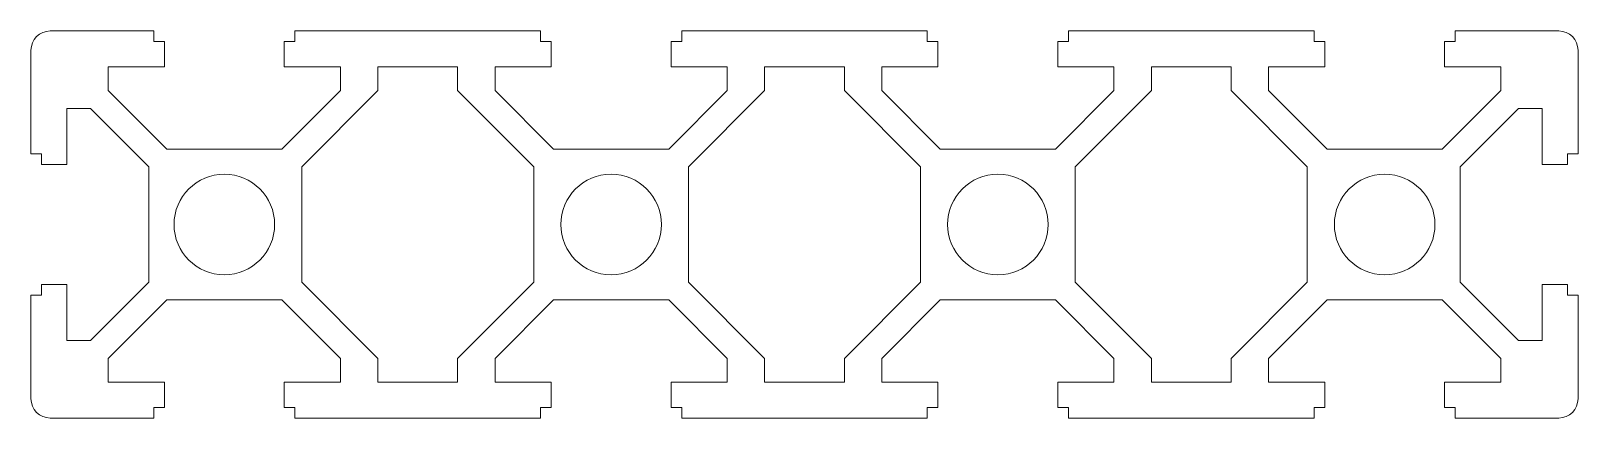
# Model space of a CAD drawing. Header units: millimetres. Extents: x -10 to 70, y -10 to 10.
import ezdxf

# ---------------------------------------------------------------- set-up
doc = ezdxf.new("R2010")
doc.units = ezdxf.units.MM

msp = doc.modelspace()

# ---------------------------------------------------------------- linework, layer by layer
at = {"color": 7, "linetype": 'Continuous', "lineweight": 15}
for p, q in [((-9, 10), (-3.65, 10)), ((-3.65, 10), (-3.65, 9.45)), ((3.65, 10), (16.35, 10)), ((3.65, 9.45), (3.65, 10)), ((16.35, 9.45), (16.35, 10)), ((36.35, 10), (23.65, 10)), ((23.65, 9.45), (23.65, 10)), ((36.35, 9.45), (36.35, 10)), ((56.35, 10), (43.65, 10)), ((43.65, 9.45), (43.65, 10)), ((56.35, 9.45), (56.35, 10)), ((69, 10), (63.65, 10)), ((63.65, 10), (63.65, 9.45)), ((-10, 3.65), (-10, 9)), ((-3.65, 9.45), (-3.1, 9.45)), ((-3.1, 9.45), (-3.1, 8.15)), ((3.1, 9.45), (3.65, 9.45)), ((3.1, 8.15), (3.1, 9.45)), ((16.9, 9.45), (16.35, 9.45)), ((16.9, 8.15), (16.9, 9.45)), ((23.1, 9.45), (23.65, 9.45)), ((23.1, 8.15), (23.1, 9.45)), ((36.9, 9.45), (36.35, 9.45)), ((36.9, 8.15), (36.9, 9.45)), ((43.1, 9.45), (43.65, 9.45)), ((43.1, 8.15), (43.1, 9.45)), ((56.9, 9.45), (56.35, 9.45)), ((56.9, 8.15), (56.9, 9.45)), ((63.65, 9.45), (63.1, 9.45)), ((63.1, 9.45), (63.1, 8.15)), ((70, 3.65), (70, 9)), ((-6, 6.919), (-6, 8.15)), ((-6, 8.15), (-3.1, 8.15)), ((6, 8.15), (3.1, 8.15)), ((6, 6.919), (6, 8.15)), ((7.938, 8.15), (7.938, 6.919)), ((12.062, 8.15), (7.938, 8.15)), ((12.062, 8.15), (12.062, 6.919)), ((14, 6.919), (14, 8.15)), ((14, 8.15), (16.9, 8.15)), ((26, 8.15), (23.1, 8.15)), ((26, 6.919), (26, 8.15)), ((27.938, 8.15), (27.938, 6.919)), ((27.938, 8.15), (32.062, 8.15)), ((32.062, 8.15), (32.062, 6.919)), ((34, 6.919), (34, 8.15)), ((34, 8.15), (36.9, 8.15)), ((46, 8.15), (43.1, 8.15)), ((46, 6.919), (46, 8.15)), ((47.938, 8.15), (47.938, 6.919)), ((47.938, 8.15), (52.062, 8.15)), ((52.062, 8.15), (52.062, 6.919)), ((54, 6.919), (54, 8.15)), ((54, 8.15), (56.9, 8.15)), ((66, 8.15), (63.1, 8.15)), ((66, 6.919), (66, 8.15)), ((-6, 6.919), (-2.981, 3.9)), ((2.981, 3.9), (6, 6.919)), ((7.938, 6.919), (4, 2.981)), ((12.062, 6.919), (16, 2.981)), ((17.019, 3.9), (14, 6.919)), ((22.981, 3.9), (26, 6.919)), ((27.938, 6.919), (24, 2.981)), ((32.062, 6.919), (36, 2.981)), ((37.019, 3.9), (34, 6.919)), ((42.981, 3.9), (46, 6.919)), ((47.938, 6.919), (44, 2.981)), ((52.062, 6.919), (56, 2.981)), ((57.019, 3.9), (54, 6.919)), ((66, 6.919), (62.981, 3.9)), ((-8.15, 6), (-8.15, 3.1)), ((-6.919, 6), (-8.15, 6)), ((-3.9, 2.981), (-6.919, 6)), ((63.9, 2.981), (66.919, 6)), ((66.919, 6), (68.15, 6)), ((68.15, 6), (68.15, 3.1)), ((-10, 3.65), (-9.45, 3.65)), ((-9.45, 3.65), (-9.45, 3.1)), ((-2.981, 3.9), (2.981, 3.9)), ((22.981, 3.9), (17.019, 3.9)), ((37.019, 3.9), (42.981, 3.9)), ((62.981, 3.9), (57.019, 3.9)), ((69.45, 3.65), (69.45, 3.1)), ((70, 3.65), (69.45, 3.65)), ((-8.15, 3.1), (-9.45, 3.1)), ((-3.9, -2.981), (-3.9, 2.981)), ((4, 2.981), (4, -2.981)), ((16, 2.981), (16, -2.981)), ((24, 2.981), (24, -2.981)), ((36, 2.981), (36, -2.981)), ((44, 2.981), (44, -2.981)), ((56, 2.981), (56, -2.981)), ((63.9, -2.981), (63.9, 2.981)), ((68.15, 3.1), (69.45, 3.1)), ((-8.15, -3.1), (-9.45, -3.1)), ((-9.45, -3.65), (-9.45, -3.1)), ((-8.15, -6), (-8.15, -3.1)), ((-3.9, -2.981), (-6.919, -6)), ((7.938, -6.919), (4, -2.981)), ((12.062, -6.919), (16, -2.981)), ((27.938, -6.919), (24, -2.981)), ((32.062, -6.919), (36, -2.981)), ((47.938, -6.919), (44, -2.981)), ((52.062, -6.919), (56, -2.981)), ((63.9, -2.981), (66.919, -6)), ((68.15, -3.1), (69.45, -3.1)), ((68.15, -6), (68.15, -3.1)), ((69.45, -3.65), (69.45, -3.1)), ((-10, -3.65), (-9.45, -3.65)), ((-10, -3.65), (-10, -9)), ((-6, -6.919), (-2.981, -3.9)), ((-2.981, -3.9), (2.981, -3.9)), ((2.981, -3.9), (6, -6.919)), ((17.019, -3.9), (14, -6.919)), ((22.981, -3.9), (17.019, -3.9)), ((22.981, -3.9), (26, -6.919)), ((37.019, -3.9), (34, -6.919)), ((37.019, -3.9), (42.981, -3.9)), ((42.981, -3.9), (46, -6.919)), ((57.019, -3.9), (54, -6.919)), ((62.981, -3.9), (57.019, -3.9)), ((66, -6.919), (62.981, -3.9)), ((70, -3.65), (69.45, -3.65)), ((70, -3.65), (70, -9)), ((-6.919, -6), (-8.15, -6)), ((66.919, -6), (68.15, -6)), ((-6, -6.919), (-6, -8.15)), ((6, -6.919), (6, -8.15)), ((7.938, -8.15), (7.938, -6.919)), ((12.062, -8.15), (12.062, -6.919)), ((14, -6.919), (14, -8.15)), ((26, -6.919), (26, -8.15)), ((27.938, -8.15), (27.938, -6.919)), ((32.062, -8.15), (32.062, -6.919)), ((34, -6.919), (34, -8.15)), ((46, -6.919), (46, -8.15)), ((47.938, -8.15), (47.938, -6.919)), ((52.062, -8.15), (52.062, -6.919)), ((54, -6.919), (54, -8.15)), ((66, -6.919), (66, -8.15)), ((-6, -8.15), (-3.1, -8.15)), ((-3.1, -9.45), (-3.1, -8.15)), ((6, -8.15), (3.1, -8.15)), ((3.1, -8.15), (3.1, -9.45)), ((12.062, -8.15), (7.938, -8.15)), ((14, -8.15), (16.9, -8.15)), ((16.9, -8.15), (16.9, -9.45)), ((26, -8.15), (23.1, -8.15)), ((23.1, -8.15), (23.1, -9.45)), ((27.938, -8.15), (32.062, -8.15)), ((34, -8.15), (36.9, -8.15)), ((36.9, -8.15), (36.9, -9.45)), ((46, -8.15), (43.1, -8.15)), ((43.1, -8.15), (43.1, -9.45)), ((47.938, -8.15), (52.062, -8.15)), ((54, -8.15), (56.9, -8.15)), ((56.9, -8.15), (56.9, -9.45)), ((66, -8.15), (63.1, -8.15)), ((63.1, -9.45), (63.1, -8.15)), ((-3.65, -10), (-3.65, -9.45)), ((-3.65, -9.45), (-3.1, -9.45)), ((3.1, -9.45), (3.65, -9.45)), ((3.65, -9.45), (3.65, -10)), ((16.35, -9.45), (16.35, -10)), ((16.9, -9.45), (16.35, -9.45)), ((23.1, -9.45), (23.65, -9.45)), ((23.65, -9.45), (23.65, -10)), ((36.35, -9.45), (36.35, -10)), ((36.9, -9.45), (36.35, -9.45)), ((43.1, -9.45), (43.65, -9.45)), ((43.65, -9.45), (43.65, -10)), ((56.35, -9.45), (56.35, -10)), ((56.9, -9.45), (56.35, -9.45)), ((63.65, -9.45), (63.1, -9.45)), ((63.65, -10), (63.65, -9.45)), ((-9, -10), (-3.65, -10)), ((3.65, -10), (16.35, -10)), ((36.35, -10), (23.65, -10)), ((56.35, -10), (43.65, -10)), ((69, -10), (63.65, -10))]:
    msp.add_line(p, q, dxfattribs=at)
for centre in [(0, 0), (20, 0), (40, 0), (60, 0)]:
    msp.add_circle(centre, 2.6, dxfattribs=at)
for centre, start, end in [((-9, 9), 90, 180), ((69, 9), 0, 90), ((-9, -9), 180, 270), ((69, -9), 270, 360)]:
    msp.add_arc(centre, 1, start, end, dxfattribs=at)

doc.saveas('drawing.dxf')
